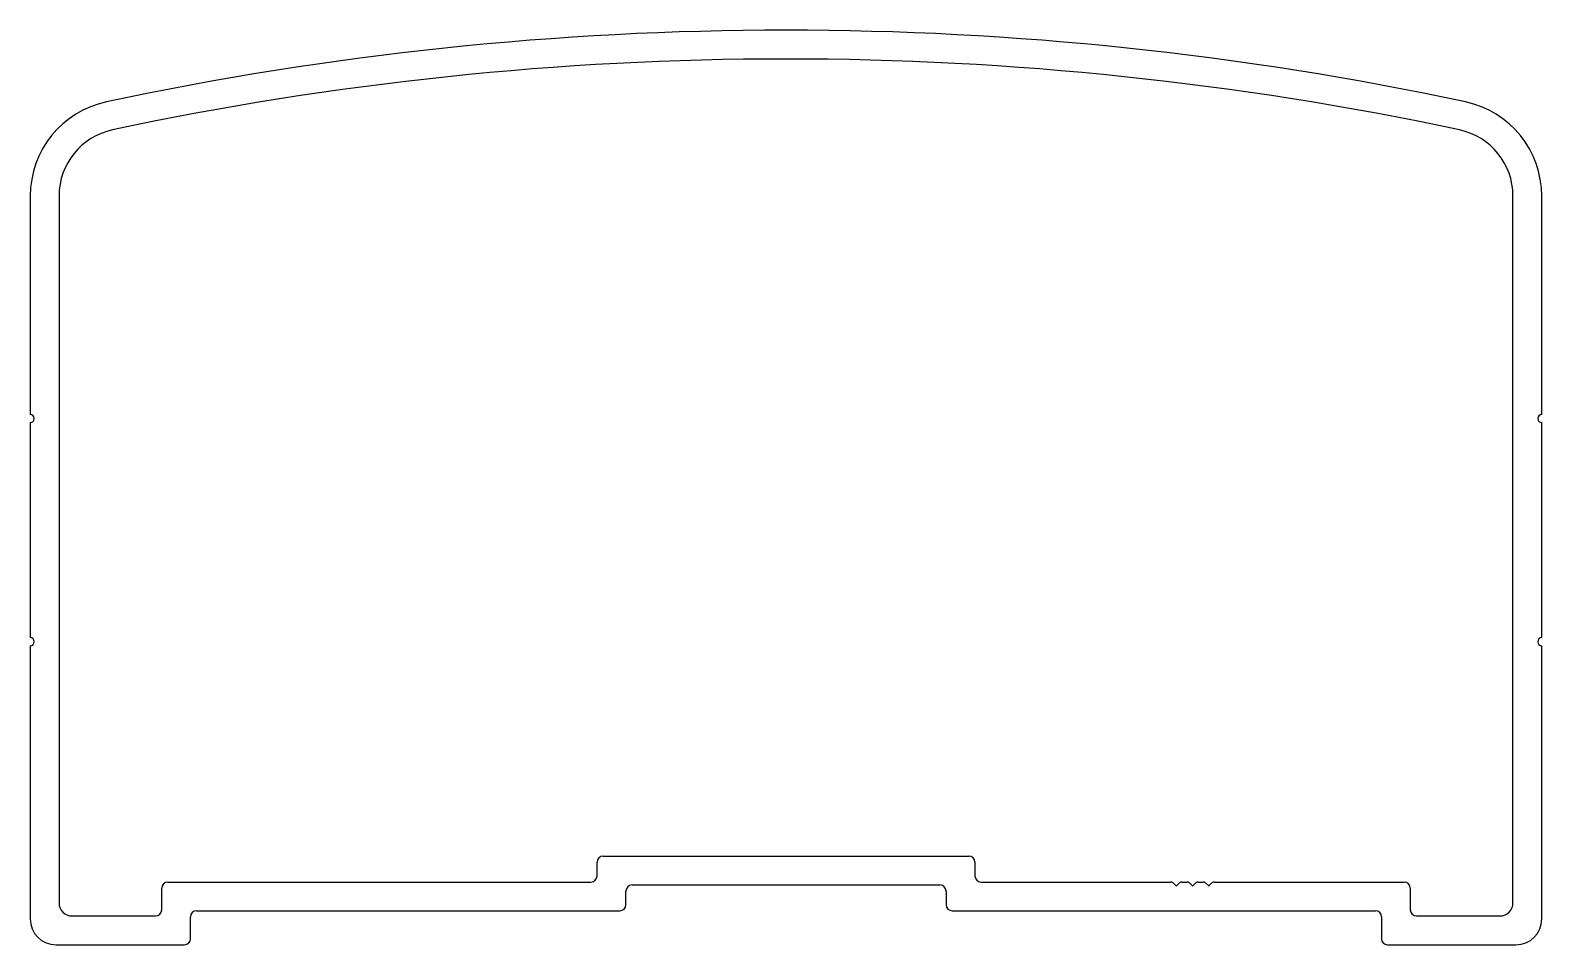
# Model space of a CAD drawing. Extents: x 2.7 to 96.1, y 2.1 to 58.6.
import ezdxf

# ---------------------------------------------------------------- set-up
doc = ezdxf.new("R2010")
doc.units = 0
doc.layers.get('0').update_dxf_attribs({"linetype": 'CONTINUOUS'})

msp = doc.modelspace()

# ---------------------------------------------------------------- linework, layer by layer
for p, q in [((2.652, 48.357), (2.652, 34.85)), ((4.432, 48.368), (4.432, 4.64)), ((94.332, 4.64), (94.332, 48.368)), ((96.112, 34.85), (96.112, 48.357)), ((2.652, 34.35), (2.652, 21.05)), ((96.112, 21.05), (96.112, 34.35)), ((2.652, 20.55), (2.652, 3.66)), ((96.112, 3.66), (96.112, 20.55)), ((38.082, 7.54), (60.682, 7.54)), ((37.702, 6.32), (37.702, 7.16)), ((61.062, 7.16), (61.062, 6.32)), ((11.162, 5.94), (37.322, 5.94)), ((39.862, 5.76), (58.902, 5.76)), ((61.442, 5.94), (73.169, 5.94)), ((73.346, 5.867), (73.517, 5.696)), ((73.528, 5.696), (73.699, 5.867)), ((73.876, 5.94), (74.169, 5.94)), ((74.346, 5.867), (74.517, 5.696)), ((74.528, 5.696), (74.699, 5.867)), ((74.876, 5.94), (75.169, 5.94)), ((75.346, 5.867), (75.517, 5.696)), ((75.528, 5.696), (75.699, 5.867)), ((75.876, 5.94), (87.602, 5.94)), ((10.782, 4.22), (10.782, 5.56)), ((39.482, 4.54), (39.482, 5.38)), ((59.282, 5.38), (59.282, 4.54)), ((87.982, 5.56), (87.982, 4.22)), ((5.232, 3.84), (10.402, 3.84)), ((12.562, 2.44), (12.562, 3.78)), ((12.942, 4.16), (39.102, 4.16)), ((59.662, 4.16), (85.822, 4.16)), ((86.202, 3.78), (86.202, 2.44)), ((88.362, 3.84), (93.532, 3.84)), ((4.252, 2.06), (12.182, 2.06)), ((86.582, 2.06), (94.512, 2.06))]:
    msp.add_line(p, q)
for centre, radius, start, end in [((49.382, -142.739), 201.349, 77.95373, 102.04627), ((49.382, -143.228), 200.058, 77.98428, 102.01572), ((8.602, 48.357), 5.95, 102.04627, 180), ((90.162, 48.357), 5.95, 360, 77.95373), ((8.602, 48.368), 4.17, 102.01572, 180), ((90.162, 48.368), 4.17, 0, 77.98428), ((2.652, 34.6), 0.25, 270, 90), ((96.112, 34.6), 0.25, 90, 270), ((2.652, 20.8), 0.25, 270, 90), ((96.112, 20.8), 0.25, 90, 270), ((38.082, 7.16), 0.38, 90, 180), ((60.682, 7.16), 0.38, 0, 90), ((11.162, 5.56), 0.38, 90, 180), ((37.322, 6.32), 0.38, 270, 360), ((39.862, 5.38), 0.38, 90, 180), ((58.902, 5.38), 0.38, 360, 90), ((61.442, 6.32), 0.38, 180, 270), ((73.169, 5.69), 0.25, 45, 90), ((73.522, 5.701), 0.008, 225, 315), ((73.876, 5.69), 0.25, 90, 135), ((74.169, 5.69), 0.25, 45, 90), ((74.522, 5.701), 0.008, 225, 315), ((74.876, 5.69), 0.25, 90, 135), ((75.169, 5.69), 0.25, 45, 90), ((75.522, 5.701), 0.008, 225, 315), ((75.876, 5.69), 0.25, 90, 135), ((87.602, 5.56), 0.38, 0, 90), ((5.232, 4.64), 0.8, 180, 270), ((10.402, 4.22), 0.38, 270, 360), ((12.942, 3.78), 0.38, 90, 180), ((39.102, 4.54), 0.38, 270, 360), ((59.662, 4.54), 0.38, 180, 270), ((85.822, 3.78), 0.38, 360, 90), ((88.362, 4.22), 0.38, 180, 270), ((93.532, 4.64), 0.8, 270, 360), ((4.252, 3.66), 1.6, 180, 270), ((94.512, 3.66), 1.6, 270, 360), ((12.182, 2.44), 0.38, 270, 360), ((86.582, 2.44), 0.38, 180, 270)]:
    msp.add_arc(centre, radius, start, end)

doc.saveas('drawing.dxf')
